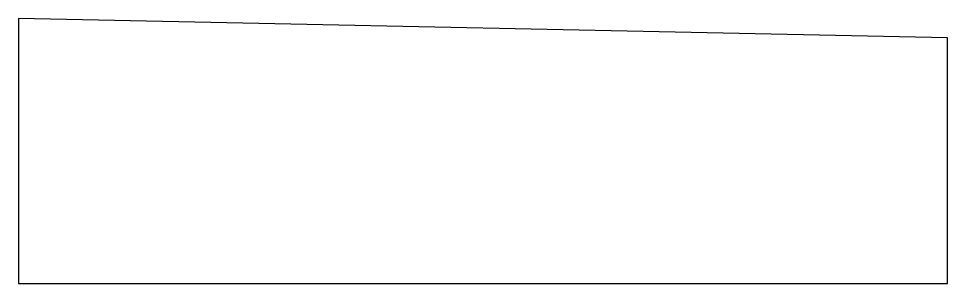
# Model space of a CAD drawing. Header units: millimetres. Extents: x 2174 to 16174, y 1239 to 5231.
import ezdxf

# ---------------------------------------------------------------- set-up
doc = ezdxf.new("R2010")
doc.units = ezdxf.units.MM

msp = doc.modelspace()

# ---------------------------------------------------------------- linework, layer by layer
msp.add_lwpolyline([(2174, 1239), (16174, 1239), (16174, 4939), (2174, 5231), (2174, 1239)])

doc.saveas('drawing.dxf')
